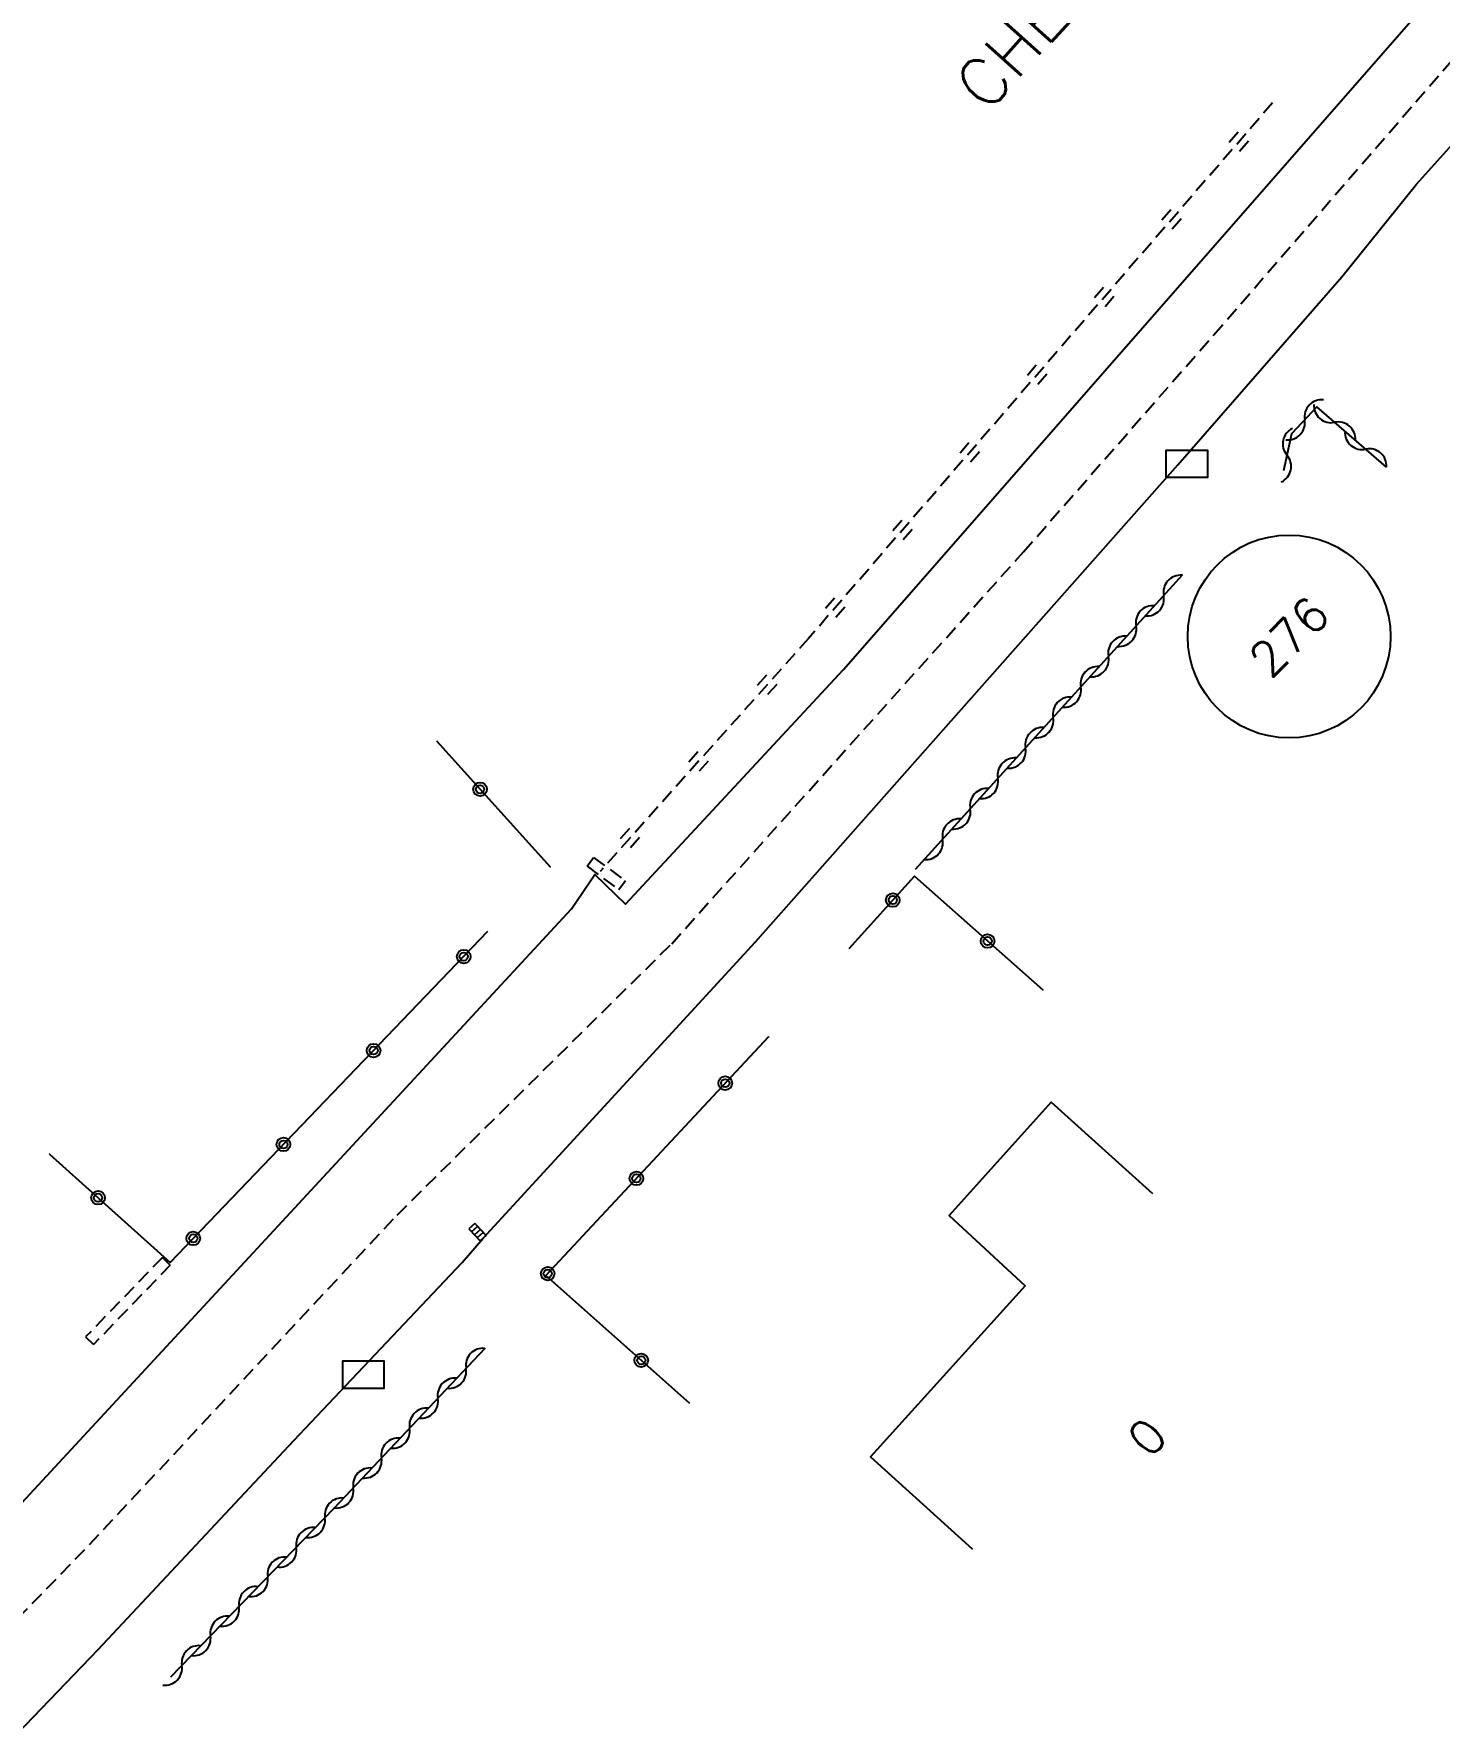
# Model space of a CAD drawing. Header units: millimetres. Extents: x 133016 to 134000, y 142000 to 143000.
# Drawn here: x 133665.2 to 133716.4, y 142543.3 to 142604.9 of the extents above; entities that cross this region are included whole.
import ezdxf
from ezdxf.enums import TextEntityAlignment as Align

# ---------------------------------------------------------------- set-up
doc = ezdxf.new("R2010")
doc.units = ezdxf.units.MM
doc.linetypes.add('DASHED', pattern=[0.75, 0.5, -0.25])
doc.layers.get('0').update_dxf_attribs({"linetype": 'CONTINUOUS'})
for name, color, linetype in [('W0001', 6, 'DASHED'), ('W0008', 7, 'CONTINUOUS'), ('W0100', 7, 'CONTINUOUS'), ('W0112', 1, 'DASHED'), ('W0220', 5, 'DASHED'), ('W0310', 3, 'CONTINUOUS'), ('W0322', 7, 'CONTINUOUS'), ('W0400', 7, 'CONTINUOUS'), ('W0989', 7, 'CONTINUOUS'), ('W0991', 7, 'CONTINUOUS'), ('W1102', 7, 'CONTINUOUS'), ('W1471', 7, 'CONTINUOUS')]:
    doc.layers.add(name, color=color, linetype=linetype)
doc.styles.get("Standard").update_dxf_attribs({"font": 'romans.shx', "width": 0.85})

# ---------------------------------------------------------------- blocks, each defined once
blk = doc.blocks.new('t322o')
at = {"color": 0, "linetype": 'Continuous'}
for radius in [0.25, 0.15]:
    blk.add_circle((0, 0), radius, dxfattribs=at)
blk = doc.blocks.new('t220o')
at = {"color": 0, "linetype": 'Continuous'}
for p, q in [((-0.25, 0.25), (0.25, 0.25)), ((-0.25, -0.25), (0.25, -0.25))]:
    blk.add_line(p, q, dxfattribs=at)
blk = doc.blocks.new('t310o')
at = {"color": 0, "linetype": 'Continuous'}
for centre, start, end in [((-0.5, 0.375), 216.8699, 323.1304), ((0.5, -0.375), 36.8699, 143.1303)]:
    blk.add_arc(centre, 0.625, start, end, dxfattribs=at)
blk = doc.blocks.new('T400')
for p, q in [((-0.15, 0.3), (0.15, 0.3)), ((-0.15, -0.25), (-0.15, 0.3)), ((-0.15, 0.15), (0.15, 0.15)), ((-0.15, 0), (0.15, 0)), ((0.15, 0.3), (0.15, -0.25)), ((-0.15, -0.15), (0.15, -0.15)), ((-0.15, -0.25), (-0.15, -0.3)), ((-0.15, -0.3), (0.15, -0.3)), ((0.15, -0.3), (0.15, -0.25))]:
    blk.add_line(p, q)
blk = doc.blocks.new('T1471')
at = {"color": 0, "linetype": 'Continuous', "flags": 128}
blk.add_lwpolyline([(-0.75, -0.5), (-0.75, 0.5), (0.75, 0.5), (0.75, -0.5), (-0.75, -0.5)], dxfattribs=at)

msp = doc.modelspace()

# ---------------------------------------------------------------- linework, layer by layer
at = {"layer": 'W0001'}
msp.add_lwpolyline([(133660.407, 142542.776), (133667.194, 142549.777), (133678.416, 142561.796), (133688.437, 142571.69), (133701.274, 142585.982), (133708.224, 142593.9), (133718.332, 142605.55), (133728.868, 142617.696), (133739.388, 142629.949), (133745.46, 142637.072), (133758.55, 142651.982), (133766.685, 142661.514), (133773.02, 142668.965), (133777.03, 142673.41)], dxfattribs=at)
at = {"layer": 'W0008'}
for points in [[(133655.036, 142541.483), (133664.271, 142550.815), (133684.783, 142572.965), (133685.638, 142574.216), (133686.757, 142573.132), (133694.711, 142581.688), (133725.649, 142617.042), (133739.412, 142632.841), (133759.626, 142656.68), (133772.45, 142671.556), (133775.207, 142674.929)], [(133662.78, 142541.038), (133667.512, 142545.948), (133674.651, 142553.57), (133680.797, 142560.067), (133681.555, 142560.952), (133691.501, 142571.754), (133706.903, 142589.155), (133712.893, 142596.015), (133715.62, 142599.388), (133718.242, 142602.311), (133728.732, 142614.319), (133735.44, 142622.651), (133737.644, 142624.988), (133746.931, 142635.907), (133747.315, 142635.585), (133754.011, 142643.388), (133763.176, 142653.919), (133775.689, 142668.834), (133777.306, 142670.187), (133778.853, 142671.892)]]:
    msp.add_lwpolyline(points, dxfattribs=at)
at = {"layer": 'W0100'}
msp.add_lwpolyline([(133705.999, 142562.567), (133702.282, 142565.911), (133698.564, 142561.779), (133701.342, 142559.217), (133695.697, 142552.981), (133699.403, 142549.625), (133699.403, 142549.625), (133699.403, 142549.625), (133699.403, 142549.625), (133699.403, 142549.625), (133699.403, 142549.625), (133699.403, 142549.625), (133699.403, 142549.625), (133699.403, 142549.625), (133699.403, 142549.625), (133699.403, 142549.625), (133699.403, 142549.625), (133699.403, 142549.625), (133699.403, 142549.625), (133699.403, 142549.625), (133699.403, 142549.625), (133699.403, 142549.625), (133699.403, 142549.625), (133699.403, 142549.625), (133699.403, 142549.625), (133699.403, 142549.625), (133699.403, 142549.625), (133699.403, 142549.625), (133699.403, 142549.625), (133699.403, 142549.625), (133699.403, 142549.625), (133699.403, 142549.625), (133699.403, 142549.625), (133699.403, 142549.625), (133699.403, 142549.625), (133699.403, 142549.625), (133699.403, 142549.625), (133699.403, 142549.625), (133699.403, 142549.625), (133699.403, 142549.625), (133699.403, 142549.625), (133699.403, 142549.625), (133699.403, 142549.625), (133699.403, 142549.625), (133699.403, 142549.625), (133699.403, 142549.625), (133699.403, 142549.625), (133699.403, 142549.625), (133699.403, 142549.625), (133699.403, 142549.625), (133699.403, 142549.625), (133699.403, 142549.625), (133699.403, 142549.625), (133699.403, 142549.625), (133699.403, 142549.625), (133699.403, 142549.625), (133699.403, 142549.625), (133699.403, 142549.625), (133699.403, 142549.625), (133699.403, 142549.625), (133699.403, 142549.625), (133699.403, 142549.625), (133699.403, 142549.625), (133699.403, 142549.625), (133699.403, 142549.625), (133699.403, 142549.625), (133699.403, 142549.625), (133699.403, 142549.625), (133699.403, 142549.625), (133699.403, 142549.625), (133699.403, 142549.625), (133699.403, 142549.625), (133699.403, 142549.625), (133699.403, 142549.625), (133699.403, 142549.625), (133699.403, 142549.625), (133699.403, 142549.625), (133699.403, 142549.625), (133699.403, 142549.625), (133699.403, 142549.625), (133699.403, 142549.625), (133699.403, 142549.625), (133699.403, 142549.625), (133699.403, 142549.625), (133699.403, 142549.625), (133699.403, 142549.625), (133699.403, 142549.625), (133699.403, 142549.625), (133699.403, 142549.625), (133699.403, 142549.625), (133699.403, 142549.625), (133699.403, 142549.625), (133699.403, 142549.625), (133699.403, 142549.625), (133699.403, 142549.625), (133699.403, 142549.625), (133699.403, 142549.625), (133699.403, 142549.625), (133699.403, 142549.625), (133699.403, 142549.625), (133699.403, 142549.625), (133699.403, 142549.625), (133699.403, 142549.625), (133699.403, 142549.625), (133699.403, 142549.625), (133699.403, 142549.625), (133699.403, 142549.625), (133699.403, 142549.625), (133699.403, 142549.625), (133699.403, 142549.625), (133699.403, 142549.625), (133699.403, 142549.625), (133699.403, 142549.625), (133699.403, 142549.625), (133699.403, 142549.625), (133699.403, 142549.625), (133699.403, 142549.625), (133699.403, 142549.625), (133699.403, 142549.625), (133699.403, 142549.625)], dxfattribs=at)
at = {"layer": 'W0112'}
for points in [[(133685.349, 142574.518), (133685.587, 142574.839), (133686.748, 142573.98), (133686.51, 142573.658), (133686.51, 142573.658), (133686.51, 142573.658), (133686.51, 142573.658), (133686.51, 142573.658), (133686.51, 142573.658), (133686.51, 142573.658), (133686.51, 142573.658), (133686.51, 142573.658), (133686.51, 142573.658), (133686.51, 142573.658), (133686.51, 142573.658), (133686.51, 142573.658), (133686.51, 142573.658), (133686.51, 142573.658), (133686.51, 142573.658), (133686.51, 142573.658), (133686.51, 142573.658), (133686.51, 142573.658), (133686.51, 142573.658), (133686.51, 142573.658), (133686.51, 142573.658), (133686.51, 142573.658), (133686.51, 142573.658), (133686.51, 142573.658), (133686.51, 142573.658), (133686.51, 142573.658), (133686.51, 142573.658), (133686.51, 142573.658), (133686.51, 142573.658), (133686.51, 142573.658), (133686.51, 142573.658), (133686.51, 142573.658), (133686.51, 142573.658), (133686.51, 142573.658), (133686.51, 142573.658), (133686.51, 142573.658), (133686.51, 142573.658), (133686.51, 142573.658), (133686.51, 142573.658), (133686.51, 142573.658), (133686.51, 142573.658), (133686.51, 142573.658), (133686.51, 142573.658), (133686.51, 142573.658), (133686.51, 142573.658), (133686.51, 142573.658), (133686.51, 142573.658), (133686.51, 142573.658), (133686.51, 142573.658), (133686.51, 142573.658), (133686.51, 142573.658), (133686.51, 142573.658), (133686.51, 142573.658), (133686.51, 142573.658), (133686.51, 142573.658), (133686.51, 142573.658), (133686.51, 142573.658), (133686.51, 142573.658), (133686.51, 142573.658), (133686.51, 142573.658), (133686.51, 142573.658), (133686.51, 142573.658), (133686.51, 142573.658), (133686.51, 142573.658), (133686.51, 142573.658), (133686.51, 142573.658), (133686.51, 142573.658), (133686.51, 142573.658), (133686.51, 142573.658), (133686.51, 142573.658), (133686.51, 142573.658), (133686.51, 142573.658), (133686.51, 142573.658), (133686.51, 142573.658), (133686.51, 142573.658), (133686.51, 142573.658), (133686.51, 142573.658), (133686.51, 142573.658), (133686.51, 142573.658), (133686.51, 142573.658), (133686.51, 142573.658), (133686.51, 142573.658), (133686.51, 142573.658), (133686.51, 142573.658), (133686.51, 142573.658), (133686.51, 142573.658), (133686.51, 142573.658), (133686.51, 142573.658), (133686.51, 142573.658), (133686.51, 142573.658), (133686.51, 142573.658), (133686.51, 142573.658), (133686.51, 142573.658), (133686.51, 142573.658), (133686.51, 142573.658), (133686.51, 142573.658), (133686.51, 142573.658), (133686.51, 142573.658), (133686.51, 142573.658), (133686.51, 142573.658), (133686.51, 142573.658), (133686.51, 142573.658), (133686.51, 142573.658), (133686.51, 142573.658), (133686.51, 142573.658), (133686.51, 142573.658), (133686.51, 142573.658), (133686.51, 142573.658), (133686.51, 142573.658), (133686.51, 142573.658), (133686.51, 142573.658), (133686.51, 142573.658), (133686.51, 142573.658), (133686.51, 142573.658), (133686.51, 142573.658), (133686.51, 142573.658)], [(133685.349, 142574.518), (133686.51, 142573.658), (133686.51, 142573.658), (133686.51, 142573.658), (133686.51, 142573.658), (133686.51, 142573.658), (133686.51, 142573.658), (133686.51, 142573.658), (133686.51, 142573.658), (133686.51, 142573.658), (133686.51, 142573.658), (133686.51, 142573.658), (133686.51, 142573.658), (133686.51, 142573.658), (133686.51, 142573.658), (133686.51, 142573.658), (133686.51, 142573.658), (133686.51, 142573.658), (133686.51, 142573.658), (133686.51, 142573.658), (133686.51, 142573.658), (133686.51, 142573.658), (133686.51, 142573.658), (133686.51, 142573.658), (133686.51, 142573.658), (133686.51, 142573.658), (133686.51, 142573.658), (133686.51, 142573.658), (133686.51, 142573.658), (133686.51, 142573.658), (133686.51, 142573.658), (133686.51, 142573.658), (133686.51, 142573.658), (133686.51, 142573.658), (133686.51, 142573.658), (133686.51, 142573.658), (133686.51, 142573.658), (133686.51, 142573.658), (133686.51, 142573.658), (133686.51, 142573.658), (133686.51, 142573.658), (133686.51, 142573.658), (133686.51, 142573.658), (133686.51, 142573.658), (133686.51, 142573.658), (133686.51, 142573.658), (133686.51, 142573.658), (133686.51, 142573.658), (133686.51, 142573.658), (133686.51, 142573.658), (133686.51, 142573.658), (133686.51, 142573.658), (133686.51, 142573.658), (133686.51, 142573.658), (133686.51, 142573.658), (133686.51, 142573.658), (133686.51, 142573.658), (133686.51, 142573.658), (133686.51, 142573.658), (133686.51, 142573.658), (133686.51, 142573.658), (133686.51, 142573.658), (133686.51, 142573.658), (133686.51, 142573.658), (133686.51, 142573.658), (133686.51, 142573.658), (133686.51, 142573.658), (133686.51, 142573.658), (133686.51, 142573.658), (133686.51, 142573.658), (133686.51, 142573.658), (133686.51, 142573.658), (133686.51, 142573.658), (133686.51, 142573.658), (133686.51, 142573.658), (133686.51, 142573.658), (133686.51, 142573.658), (133686.51, 142573.658), (133686.51, 142573.658), (133686.51, 142573.658), (133686.51, 142573.658), (133686.51, 142573.658), (133686.51, 142573.658), (133686.51, 142573.658), (133686.51, 142573.658), (133686.51, 142573.658), (133686.51, 142573.658), (133686.51, 142573.658), (133686.51, 142573.658), (133686.51, 142573.658), (133686.51, 142573.658), (133686.51, 142573.658), (133686.51, 142573.658), (133686.51, 142573.658), (133686.51, 142573.658), (133686.51, 142573.658), (133686.51, 142573.658), (133686.51, 142573.658), (133686.51, 142573.658), (133686.51, 142573.658), (133686.51, 142573.658), (133686.51, 142573.658), (133686.51, 142573.658), (133686.51, 142573.658), (133686.51, 142573.658), (133686.51, 142573.658), (133686.51, 142573.658), (133686.51, 142573.658), (133686.51, 142573.658), (133686.51, 142573.658), (133686.51, 142573.658), (133686.51, 142573.658), (133686.51, 142573.658), (133686.51, 142573.658), (133686.51, 142573.658), (133686.51, 142573.658), (133686.51, 142573.658), (133686.51, 142573.658), (133686.51, 142573.658), (133686.51, 142573.658)], [(133670.141, 142559.972), (133669.854, 142560.249), (133667.052, 142557.348), (133667.34, 142557.07), (133667.34, 142557.07), (133667.34, 142557.07), (133667.34, 142557.07), (133667.34, 142557.07), (133667.34, 142557.07), (133667.34, 142557.07), (133667.34, 142557.07), (133667.34, 142557.07), (133667.34, 142557.07), (133667.34, 142557.07), (133667.34, 142557.07), (133667.34, 142557.07), (133667.34, 142557.07), (133667.34, 142557.07), (133667.34, 142557.07), (133667.34, 142557.07), (133667.34, 142557.07), (133667.34, 142557.07), (133667.34, 142557.07), (133667.34, 142557.07), (133667.34, 142557.07), (133667.34, 142557.07), (133667.34, 142557.07), (133667.34, 142557.07), (133667.34, 142557.07), (133667.34, 142557.07), (133667.34, 142557.07), (133667.34, 142557.07), (133667.34, 142557.07), (133667.34, 142557.07), (133667.34, 142557.07), (133667.34, 142557.07), (133667.34, 142557.07), (133667.34, 142557.07), (133667.34, 142557.07), (133667.34, 142557.07), (133667.34, 142557.07), (133667.34, 142557.07), (133667.34, 142557.07), (133667.34, 142557.07), (133667.34, 142557.07), (133667.34, 142557.07), (133667.34, 142557.07), (133667.34, 142557.07), (133667.34, 142557.07), (133667.34, 142557.07), (133667.34, 142557.07), (133667.34, 142557.07), (133667.34, 142557.07), (133667.34, 142557.07), (133667.34, 142557.07), (133667.34, 142557.07), (133667.34, 142557.07), (133667.34, 142557.07), (133667.34, 142557.07), (133667.34, 142557.07), (133667.34, 142557.07), (133667.34, 142557.07), (133667.34, 142557.07), (133667.34, 142557.07), (133667.34, 142557.07), (133667.34, 142557.07), (133667.34, 142557.07), (133667.34, 142557.07), (133667.34, 142557.07), (133667.34, 142557.07), (133667.34, 142557.07), (133667.34, 142557.07), (133667.34, 142557.07), (133667.34, 142557.07), (133667.34, 142557.07), (133667.34, 142557.07), (133667.34, 142557.07), (133667.34, 142557.07), (133667.34, 142557.07), (133667.34, 142557.07), (133667.34, 142557.07), (133667.34, 142557.07), (133667.34, 142557.07), (133667.34, 142557.07), (133667.34, 142557.07), (133667.34, 142557.07), (133667.34, 142557.07), (133667.34, 142557.07), (133667.34, 142557.07), (133667.34, 142557.07), (133667.34, 142557.07), (133667.34, 142557.07), (133667.34, 142557.07), (133667.34, 142557.07), (133667.34, 142557.07), (133667.34, 142557.07), (133667.34, 142557.07), (133667.34, 142557.07), (133667.34, 142557.07), (133667.34, 142557.07), (133667.34, 142557.07), (133667.34, 142557.07), (133667.34, 142557.07), (133667.34, 142557.07), (133667.34, 142557.07), (133667.34, 142557.07), (133667.34, 142557.07), (133667.34, 142557.07), (133667.34, 142557.07), (133667.34, 142557.07), (133667.34, 142557.07), (133667.34, 142557.07), (133667.34, 142557.07), (133667.34, 142557.07), (133667.34, 142557.07), (133667.34, 142557.07), (133667.34, 142557.07), (133667.34, 142557.07), (133667.34, 142557.07), (133667.34, 142557.07)], [(133670.141, 142559.972), (133667.34, 142557.07), (133667.34, 142557.07), (133667.34, 142557.07), (133667.34, 142557.07), (133667.34, 142557.07), (133667.34, 142557.07), (133667.34, 142557.07), (133667.34, 142557.07), (133667.34, 142557.07), (133667.34, 142557.07), (133667.34, 142557.07), (133667.34, 142557.07), (133667.34, 142557.07), (133667.34, 142557.07), (133667.34, 142557.07), (133667.34, 142557.07), (133667.34, 142557.07), (133667.34, 142557.07), (133667.34, 142557.07), (133667.34, 142557.07), (133667.34, 142557.07), (133667.34, 142557.07), (133667.34, 142557.07), (133667.34, 142557.07), (133667.34, 142557.07), (133667.34, 142557.07), (133667.34, 142557.07), (133667.34, 142557.07), (133667.34, 142557.07), (133667.34, 142557.07), (133667.34, 142557.07), (133667.34, 142557.07), (133667.34, 142557.07), (133667.34, 142557.07), (133667.34, 142557.07), (133667.34, 142557.07), (133667.34, 142557.07), (133667.34, 142557.07), (133667.34, 142557.07), (133667.34, 142557.07), (133667.34, 142557.07), (133667.34, 142557.07), (133667.34, 142557.07), (133667.34, 142557.07), (133667.34, 142557.07), (133667.34, 142557.07), (133667.34, 142557.07), (133667.34, 142557.07), (133667.34, 142557.07), (133667.34, 142557.07), (133667.34, 142557.07), (133667.34, 142557.07), (133667.34, 142557.07), (133667.34, 142557.07), (133667.34, 142557.07), (133667.34, 142557.07), (133667.34, 142557.07), (133667.34, 142557.07), (133667.34, 142557.07), (133667.34, 142557.07), (133667.34, 142557.07), (133667.34, 142557.07), (133667.34, 142557.07), (133667.34, 142557.07), (133667.34, 142557.07), (133667.34, 142557.07), (133667.34, 142557.07), (133667.34, 142557.07), (133667.34, 142557.07), (133667.34, 142557.07), (133667.34, 142557.07), (133667.34, 142557.07), (133667.34, 142557.07), (133667.34, 142557.07), (133667.34, 142557.07), (133667.34, 142557.07), (133667.34, 142557.07), (133667.34, 142557.07), (133667.34, 142557.07), (133667.34, 142557.07), (133667.34, 142557.07), (133667.34, 142557.07), (133667.34, 142557.07), (133667.34, 142557.07), (133667.34, 142557.07), (133667.34, 142557.07), (133667.34, 142557.07), (133667.34, 142557.07), (133667.34, 142557.07), (133667.34, 142557.07), (133667.34, 142557.07), (133667.34, 142557.07), (133667.34, 142557.07), (133667.34, 142557.07), (133667.34, 142557.07), (133667.34, 142557.07), (133667.34, 142557.07), (133667.34, 142557.07), (133667.34, 142557.07), (133667.34, 142557.07), (133667.34, 142557.07), (133667.34, 142557.07), (133667.34, 142557.07), (133667.34, 142557.07), (133667.34, 142557.07), (133667.34, 142557.07), (133667.34, 142557.07), (133667.34, 142557.07), (133667.34, 142557.07), (133667.34, 142557.07), (133667.34, 142557.07), (133667.34, 142557.07), (133667.34, 142557.07), (133667.34, 142557.07), (133667.34, 142557.07), (133667.34, 142557.07), (133667.34, 142557.07), (133667.34, 142557.07), (133667.34, 142557.07)]]:
    msp.add_lwpolyline(points, dxfattribs=at)
at = {"layer": 'W0220'}
for points in [[(133710.365, 142602.357), (133710.365, 142602.357), (133710.365, 142602.357), (133710.365, 142602.357), (133710.365, 142602.357), (133710.365, 142602.357), (133710.365, 142602.357), (133710.365, 142602.357), (133710.365, 142602.357), (133710.365, 142602.357), (133710.365, 142602.357), (133710.365, 142602.357), (133710.365, 142602.357), (133710.365, 142602.357), (133710.365, 142602.357), (133710.365, 142602.357), (133710.365, 142602.357), (133710.365, 142602.357), (133693.434, 142582.827), (133685.829, 142574.328)], [(133710.365, 142602.357), (133710.365, 142602.357), (133710.365, 142602.357), (133710.365, 142602.357), (133710.365, 142602.357), (133710.365, 142602.357), (133710.365, 142602.357), (133710.365, 142602.357), (133710.365, 142602.357), (133710.365, 142602.357), (133710.365, 142602.357), (133710.365, 142602.357), (133710.365, 142602.357), (133710.365, 142602.357), (133710.365, 142602.357), (133710.365, 142602.357), (133710.365, 142602.357), (133710.365, 142602.357), (133710.365, 142602.357), (133710.365, 142602.357), (133710.365, 142602.357), (133710.365, 142602.357), (133710.365, 142602.357), (133710.365, 142602.357), (133710.365, 142602.357), (133710.365, 142602.357), (133710.365, 142602.357), (133710.365, 142602.357), (133710.365, 142602.357), (133710.365, 142602.357), (133710.365, 142602.357), (133710.365, 142602.357), (133710.365, 142602.357), (133710.365, 142602.357), (133710.365, 142602.357), (133710.365, 142602.357), (133710.365, 142602.357), (133710.365, 142602.357), (133710.365, 142602.357), (133710.365, 142602.357), (133710.365, 142602.357), (133710.365, 142602.357), (133710.365, 142602.357), (133710.365, 142602.357), (133710.365, 142602.357), (133710.365, 142602.357), (133710.365, 142602.357), (133710.365, 142602.357), (133710.365, 142602.357), (133710.365, 142602.357), (133710.365, 142602.357), (133710.365, 142602.357), (133710.365, 142602.357), (133710.365, 142602.357), (133710.365, 142602.357), (133710.365, 142602.357), (133710.365, 142602.357), (133710.365, 142602.357), (133710.365, 142602.357), (133710.365, 142602.357), (133710.365, 142602.357), (133710.365, 142602.357), (133710.365, 142602.357), (133710.365, 142602.357), (133710.365, 142602.357), (133710.365, 142602.357), (133710.365, 142602.357), (133710.365, 142602.357), (133710.365, 142602.357), (133710.365, 142602.357), (133710.365, 142602.357), (133710.365, 142602.357), (133710.365, 142602.357), (133710.365, 142602.357), (133710.365, 142602.357), (133710.365, 142602.357), (133710.365, 142602.357), (133710.365, 142602.357), (133710.365, 142602.357), (133710.365, 142602.357), (133710.365, 142602.357), (133710.365, 142602.357), (133710.365, 142602.357), (133710.365, 142602.357), (133710.365, 142602.357), (133710.365, 142602.357), (133710.365, 142602.357), (133710.365, 142602.357), (133710.365, 142602.357), (133710.365, 142602.357), (133710.365, 142602.357), (133710.365, 142602.357), (133710.365, 142602.357), (133710.365, 142602.357), (133710.365, 142602.357), (133710.365, 142602.357), (133710.365, 142602.357), (133710.365, 142602.357), (133710.365, 142602.357), (133710.365, 142602.357), (133710.365, 142602.357)]]:
    msp.add_lwpolyline(points, dxfattribs=at)
at = {"layer": 'W0310'}
for points in [[(133714.521, 142589.074), (133714.521, 142589.074), (133714.521, 142589.074), (133714.521, 142589.074), (133714.521, 142589.074), (133714.521, 142589.074), (133714.521, 142589.074), (133714.521, 142589.074), (133714.521, 142589.074), (133714.521, 142589.074), (133714.521, 142589.074), (133714.521, 142589.074), (133714.521, 142589.074), (133714.521, 142589.074), (133714.521, 142589.074), (133714.521, 142589.074), (133714.521, 142589.074), (133711.98, 142591.267), (133711.055, 142590.288), (133710.767, 142588.933)], [(133714.521, 142589.074), (133714.521, 142589.074), (133714.521, 142589.074), (133714.521, 142589.074), (133714.521, 142589.074), (133714.521, 142589.074), (133714.521, 142589.074), (133714.521, 142589.074), (133714.521, 142589.074), (133714.521, 142589.074), (133714.521, 142589.074), (133714.521, 142589.074), (133714.521, 142589.074), (133714.521, 142589.074), (133714.521, 142589.074), (133714.521, 142589.074), (133714.521, 142589.074), (133714.521, 142589.074), (133714.521, 142589.074), (133714.521, 142589.074), (133714.521, 142589.074), (133714.521, 142589.074), (133714.521, 142589.074), (133714.521, 142589.074), (133714.521, 142589.074), (133714.521, 142589.074), (133714.521, 142589.074), (133714.521, 142589.074), (133714.521, 142589.074), (133714.521, 142589.074), (133714.521, 142589.074), (133714.521, 142589.074), (133714.521, 142589.074), (133714.521, 142589.074), (133714.521, 142589.074), (133714.521, 142589.074), (133714.521, 142589.074), (133714.521, 142589.074), (133714.521, 142589.074), (133714.521, 142589.074), (133714.521, 142589.074), (133714.521, 142589.074), (133714.521, 142589.074), (133714.521, 142589.074), (133714.521, 142589.074), (133714.521, 142589.074), (133714.521, 142589.074), (133714.521, 142589.074), (133714.521, 142589.074), (133714.521, 142589.074), (133714.521, 142589.074), (133714.521, 142589.074), (133714.521, 142589.074), (133714.521, 142589.074), (133714.521, 142589.074), (133714.521, 142589.074), (133714.521, 142589.074), (133714.521, 142589.074), (133714.521, 142589.074), (133714.521, 142589.074), (133714.521, 142589.074), (133714.521, 142589.074), (133714.521, 142589.074), (133714.521, 142589.074), (133714.521, 142589.074), (133714.521, 142589.074), (133714.521, 142589.074), (133714.521, 142589.074), (133714.521, 142589.074), (133714.521, 142589.074), (133714.521, 142589.074), (133714.521, 142589.074), (133714.521, 142589.074), (133714.521, 142589.074), (133714.521, 142589.074), (133714.521, 142589.074), (133714.521, 142589.074), (133714.521, 142589.074), (133714.521, 142589.074), (133714.521, 142589.074), (133714.521, 142589.074), (133714.521, 142589.074), (133714.521, 142589.074), (133714.521, 142589.074), (133714.521, 142589.074), (133714.521, 142589.074), (133714.521, 142589.074), (133714.521, 142589.074), (133714.521, 142589.074), (133714.521, 142589.074), (133714.521, 142589.074), (133714.521, 142589.074), (133714.521, 142589.074), (133714.521, 142589.074), (133714.521, 142589.074), (133714.521, 142589.074), (133714.521, 142589.074), (133714.521, 142589.074), (133714.521, 142589.074), (133714.521, 142589.074), (133714.521, 142589.074)], [(133707.063, 142585.128), (133707.063, 142585.128), (133707.063, 142585.128), (133707.063, 142585.128), (133707.063, 142585.128), (133707.063, 142585.128), (133707.063, 142585.128), (133707.063, 142585.128), (133707.063, 142585.128), (133707.063, 142585.128), (133707.063, 142585.128), (133707.063, 142585.128), (133707.063, 142585.128), (133707.063, 142585.128), (133707.063, 142585.128), (133707.063, 142585.128), (133707.063, 142585.128), (133707.063, 142585.128), (133707.063, 142585.128), (133697.32, 142574.396)], [(133707.063, 142585.128), (133707.063, 142585.128), (133707.063, 142585.128), (133707.063, 142585.128), (133707.063, 142585.128), (133707.063, 142585.128), (133707.063, 142585.128), (133707.063, 142585.128), (133707.063, 142585.128), (133707.063, 142585.128), (133707.063, 142585.128), (133707.063, 142585.128), (133707.063, 142585.128), (133707.063, 142585.128), (133707.063, 142585.128), (133707.063, 142585.128), (133707.063, 142585.128), (133707.063, 142585.128), (133707.063, 142585.128), (133707.063, 142585.128), (133707.063, 142585.128), (133707.063, 142585.128), (133707.063, 142585.128), (133707.063, 142585.128), (133707.063, 142585.128), (133707.063, 142585.128), (133707.063, 142585.128), (133707.063, 142585.128), (133707.063, 142585.128), (133707.063, 142585.128), (133707.063, 142585.128), (133707.063, 142585.128), (133707.063, 142585.128), (133707.063, 142585.128), (133707.063, 142585.128), (133707.063, 142585.128), (133707.063, 142585.128), (133707.063, 142585.128), (133707.063, 142585.128), (133707.063, 142585.128), (133707.063, 142585.128), (133707.063, 142585.128), (133707.063, 142585.128), (133707.063, 142585.128), (133707.063, 142585.128), (133707.063, 142585.128), (133707.063, 142585.128), (133707.063, 142585.128), (133707.063, 142585.128), (133707.063, 142585.128), (133707.063, 142585.128), (133707.063, 142585.128), (133707.063, 142585.128), (133707.063, 142585.128), (133707.063, 142585.128), (133707.063, 142585.128), (133707.063, 142585.128), (133707.063, 142585.128), (133707.063, 142585.128), (133707.063, 142585.128), (133707.063, 142585.128), (133707.063, 142585.128), (133707.063, 142585.128), (133707.063, 142585.128), (133707.063, 142585.128), (133707.063, 142585.128), (133707.063, 142585.128), (133707.063, 142585.128), (133707.063, 142585.128), (133707.063, 142585.128), (133707.063, 142585.128), (133707.063, 142585.128), (133707.063, 142585.128), (133707.063, 142585.128), (133707.063, 142585.128), (133707.063, 142585.128), (133707.063, 142585.128), (133707.063, 142585.128), (133707.063, 142585.128), (133707.063, 142585.128), (133707.063, 142585.128), (133707.063, 142585.128), (133707.063, 142585.128), (133707.063, 142585.128), (133707.063, 142585.128), (133707.063, 142585.128), (133707.063, 142585.128), (133707.063, 142585.128), (133707.063, 142585.128), (133707.063, 142585.128), (133707.063, 142585.128), (133707.063, 142585.128), (133707.063, 142585.128), (133707.063, 142585.128), (133707.063, 142585.128), (133707.063, 142585.128), (133707.063, 142585.128), (133707.063, 142585.128), (133707.063, 142585.128), (133707.063, 142585.128), (133707.063, 142585.128)], [(133681.62, 142556.932), (133681.62, 142556.932), (133681.62, 142556.932), (133681.62, 142556.932), (133681.62, 142556.932), (133681.62, 142556.932), (133681.62, 142556.932), (133681.62, 142556.932), (133681.62, 142556.932), (133681.62, 142556.932), (133681.62, 142556.932), (133681.62, 142556.932), (133681.62, 142556.932), (133681.62, 142556.932), (133681.62, 142556.932), (133681.62, 142556.932), (133681.62, 142556.932), (133681.62, 142556.932), (133676.11, 142551.09), (133670.147, 142544.938)], [(133681.62, 142556.932), (133681.62, 142556.932), (133681.62, 142556.932), (133681.62, 142556.932), (133681.62, 142556.932), (133681.62, 142556.932), (133681.62, 142556.932), (133681.62, 142556.932), (133681.62, 142556.932), (133681.62, 142556.932), (133681.62, 142556.932), (133681.62, 142556.932), (133681.62, 142556.932), (133681.62, 142556.932), (133681.62, 142556.932), (133681.62, 142556.932), (133681.62, 142556.932), (133681.62, 142556.932), (133681.62, 142556.932), (133681.62, 142556.932), (133681.62, 142556.932), (133681.62, 142556.932), (133681.62, 142556.932), (133681.62, 142556.932), (133681.62, 142556.932), (133681.62, 142556.932), (133681.62, 142556.932), (133681.62, 142556.932), (133681.62, 142556.932), (133681.62, 142556.932), (133681.62, 142556.932), (133681.62, 142556.932), (133681.62, 142556.932), (133681.62, 142556.932), (133681.62, 142556.932), (133681.62, 142556.932), (133681.62, 142556.932), (133681.62, 142556.932), (133681.62, 142556.932), (133681.62, 142556.932), (133681.62, 142556.932), (133681.62, 142556.932), (133681.62, 142556.932), (133681.62, 142556.932), (133681.62, 142556.932), (133681.62, 142556.932), (133681.62, 142556.932), (133681.62, 142556.932), (133681.62, 142556.932), (133681.62, 142556.932), (133681.62, 142556.932), (133681.62, 142556.932), (133681.62, 142556.932), (133681.62, 142556.932), (133681.62, 142556.932), (133681.62, 142556.932), (133681.62, 142556.932), (133681.62, 142556.932), (133681.62, 142556.932), (133681.62, 142556.932), (133681.62, 142556.932), (133681.62, 142556.932), (133681.62, 142556.932), (133681.62, 142556.932), (133681.62, 142556.932), (133681.62, 142556.932), (133681.62, 142556.932), (133681.62, 142556.932), (133681.62, 142556.932), (133681.62, 142556.932), (133681.62, 142556.932), (133681.62, 142556.932), (133681.62, 142556.932), (133681.62, 142556.932), (133681.62, 142556.932), (133681.62, 142556.932), (133681.62, 142556.932), (133681.62, 142556.932), (133681.62, 142556.932), (133681.62, 142556.932), (133681.62, 142556.932), (133681.62, 142556.932), (133681.62, 142556.932), (133681.62, 142556.932), (133681.62, 142556.932), (133681.62, 142556.932), (133681.62, 142556.932), (133681.62, 142556.932), (133681.62, 142556.932), (133681.62, 142556.932), (133681.62, 142556.932), (133681.62, 142556.932), (133681.62, 142556.932), (133681.62, 142556.932), (133681.62, 142556.932), (133681.62, 142556.932), (133681.62, 142556.932), (133681.62, 142556.932), (133681.62, 142556.932), (133681.62, 142556.932), (133681.62, 142556.932)]]:
    msp.add_lwpolyline(points, dxfattribs=at)
at = {"layer": 'W0322'}
for points in [[(133679.853, 142579.087), (133684.002, 142574.489), (133684.002, 142574.489), (133684.002, 142574.489), (133684.002, 142574.489), (133684.002, 142574.489), (133684.002, 142574.489), (133684.002, 142574.489), (133684.002, 142574.489), (133684.002, 142574.489), (133684.002, 142574.489), (133684.002, 142574.489), (133684.002, 142574.489), (133684.002, 142574.489), (133684.002, 142574.489), (133684.002, 142574.489), (133684.002, 142574.489), (133684.002, 142574.489), (133684.002, 142574.489), (133684.002, 142574.489), (133684.002, 142574.489), (133684.002, 142574.489), (133684.002, 142574.489), (133684.002, 142574.489), (133684.002, 142574.489), (133684.002, 142574.489), (133684.002, 142574.489), (133684.002, 142574.489), (133684.002, 142574.489), (133684.002, 142574.489), (133684.002, 142574.489), (133684.002, 142574.489), (133684.002, 142574.489), (133684.002, 142574.489), (133684.002, 142574.489), (133684.002, 142574.489), (133684.002, 142574.489), (133684.002, 142574.489), (133684.002, 142574.489), (133684.002, 142574.489), (133684.002, 142574.489), (133684.002, 142574.489), (133684.002, 142574.489), (133684.002, 142574.489), (133684.002, 142574.489), (133684.002, 142574.489), (133684.002, 142574.489), (133684.002, 142574.489), (133684.002, 142574.489), (133684.002, 142574.489), (133684.002, 142574.489), (133684.002, 142574.489), (133684.002, 142574.489), (133684.002, 142574.489), (133684.002, 142574.489), (133684.002, 142574.489), (133684.002, 142574.489), (133684.002, 142574.489), (133684.002, 142574.489), (133684.002, 142574.489), (133684.002, 142574.489), (133684.002, 142574.489), (133684.002, 142574.489), (133684.002, 142574.489), (133684.002, 142574.489), (133684.002, 142574.489), (133684.002, 142574.489), (133684.002, 142574.489), (133684.002, 142574.489), (133684.002, 142574.489), (133684.002, 142574.489), (133684.002, 142574.489), (133684.002, 142574.489), (133684.002, 142574.489), (133684.002, 142574.489), (133684.002, 142574.489), (133684.002, 142574.489), (133684.002, 142574.489), (133684.002, 142574.489), (133684.002, 142574.489), (133684.002, 142574.489), (133684.002, 142574.489), (133684.002, 142574.489), (133684.002, 142574.489), (133684.002, 142574.489), (133684.002, 142574.489), (133684.002, 142574.489), (133684.002, 142574.489), (133684.002, 142574.489), (133684.002, 142574.489), (133684.002, 142574.489), (133684.002, 142574.489), (133684.002, 142574.489), (133684.002, 142574.489), (133684.002, 142574.489), (133684.002, 142574.489), (133684.002, 142574.489), (133684.002, 142574.489), (133684.002, 142574.489), (133684.002, 142574.489), (133684.002, 142574.489)], [(133684.002, 142574.489), (133684.002, 142574.489), (133684.002, 142574.489), (133684.002, 142574.489), (133684.002, 142574.489), (133684.002, 142574.489), (133684.002, 142574.489), (133684.002, 142574.489), (133684.002, 142574.489), (133684.002, 142574.489), (133684.002, 142574.489), (133684.002, 142574.489), (133684.002, 142574.489), (133684.002, 142574.489), (133684.002, 142574.489), (133684.002, 142574.489), (133684.002, 142574.489), (133684.002, 142574.489), (133684.002, 142574.489), (133684.002, 142574.489)], [(133694.913, 142571.52), (133697.294, 142574.157), (133701.975, 142570.005), (133701.975, 142570.005), (133701.975, 142570.005), (133701.975, 142570.005), (133701.975, 142570.005), (133701.975, 142570.005), (133701.975, 142570.005), (133701.975, 142570.005), (133701.975, 142570.005), (133701.975, 142570.005), (133701.975, 142570.005), (133701.975, 142570.005), (133701.975, 142570.005), (133701.975, 142570.005), (133701.975, 142570.005), (133701.975, 142570.005), (133701.975, 142570.005), (133701.975, 142570.005), (133701.975, 142570.005), (133701.975, 142570.005), (133701.975, 142570.005), (133701.975, 142570.005), (133701.975, 142570.005), (133701.975, 142570.005), (133701.975, 142570.005), (133701.975, 142570.005), (133701.975, 142570.005), (133701.975, 142570.005), (133701.975, 142570.005), (133701.975, 142570.005), (133701.975, 142570.005), (133701.975, 142570.005), (133701.975, 142570.005), (133701.975, 142570.005), (133701.975, 142570.005), (133701.975, 142570.005), (133701.975, 142570.005), (133701.975, 142570.005), (133701.975, 142570.005), (133701.975, 142570.005), (133701.975, 142570.005), (133701.975, 142570.005), (133701.975, 142570.005), (133701.975, 142570.005), (133701.975, 142570.005), (133701.975, 142570.005), (133701.975, 142570.005), (133701.975, 142570.005), (133701.975, 142570.005), (133701.975, 142570.005), (133701.975, 142570.005), (133701.975, 142570.005), (133701.975, 142570.005), (133701.975, 142570.005), (133701.975, 142570.005), (133701.975, 142570.005), (133701.975, 142570.005), (133701.975, 142570.005), (133701.975, 142570.005), (133701.975, 142570.005), (133701.975, 142570.005), (133701.975, 142570.005), (133701.975, 142570.005), (133701.975, 142570.005), (133701.975, 142570.005), (133701.975, 142570.005), (133701.975, 142570.005), (133701.975, 142570.005), (133701.975, 142570.005), (133701.975, 142570.005), (133701.975, 142570.005), (133701.975, 142570.005), (133701.975, 142570.005), (133701.975, 142570.005), (133701.975, 142570.005), (133701.975, 142570.005), (133701.975, 142570.005), (133701.975, 142570.005), (133701.975, 142570.005), (133701.975, 142570.005), (133701.975, 142570.005), (133701.975, 142570.005), (133701.975, 142570.005), (133701.975, 142570.005), (133701.975, 142570.005), (133701.975, 142570.005), (133701.975, 142570.005), (133701.975, 142570.005), (133701.975, 142570.005), (133701.975, 142570.005), (133701.975, 142570.005), (133701.975, 142570.005), (133701.975, 142570.005), (133701.975, 142570.005), (133701.975, 142570.005), (133701.975, 142570.005), (133701.975, 142570.005), (133701.975, 142570.005), (133701.975, 142570.005)], [(133665.736, 142564.011), (133665.736, 142564.011), (133665.736, 142564.011), (133665.736, 142564.011), (133665.736, 142564.011), (133665.736, 142564.011), (133665.736, 142564.011), (133665.736, 142564.011), (133665.736, 142564.011), (133665.736, 142564.011), (133665.736, 142564.011), (133665.736, 142564.011), (133665.736, 142564.011), (133665.736, 142564.011), (133665.736, 142564.011), (133665.736, 142564.011), (133665.736, 142564.011), (133665.736, 142564.011), (133670.139, 142560.067), (133681.734, 142572.143)], [(133701.975, 142570.005), (133701.975, 142570.005), (133701.975, 142570.005), (133701.975, 142570.005), (133701.975, 142570.005), (133701.975, 142570.005), (133701.975, 142570.005), (133701.975, 142570.005), (133701.975, 142570.005), (133701.975, 142570.005), (133701.975, 142570.005), (133701.975, 142570.005), (133701.975, 142570.005), (133701.975, 142570.005), (133701.975, 142570.005), (133701.975, 142570.005), (133701.975, 142570.005), (133701.975, 142570.005), (133701.975, 142570.005), (133701.975, 142570.005)], [(133689.102, 142554.918), (133683.847, 142559.588), (133691.979, 142568.308), (133691.979, 142568.308), (133691.979, 142568.308), (133691.979, 142568.308), (133691.979, 142568.308), (133691.979, 142568.308), (133691.979, 142568.308), (133691.979, 142568.308), (133691.979, 142568.308), (133691.979, 142568.308), (133691.979, 142568.308), (133691.979, 142568.308), (133691.979, 142568.308), (133691.979, 142568.308), (133691.979, 142568.308), (133691.979, 142568.308), (133691.979, 142568.308), (133691.979, 142568.308), (133691.979, 142568.308), (133691.979, 142568.308), (133691.979, 142568.308), (133691.979, 142568.308), (133691.979, 142568.308), (133691.979, 142568.308), (133691.979, 142568.308), (133691.979, 142568.308), (133691.979, 142568.308), (133691.979, 142568.308), (133691.979, 142568.308), (133691.979, 142568.308), (133691.979, 142568.308), (133691.979, 142568.308), (133691.979, 142568.308), (133691.979, 142568.308), (133691.979, 142568.308), (133691.979, 142568.308), (133691.979, 142568.308), (133691.979, 142568.308), (133691.979, 142568.308), (133691.979, 142568.308), (133691.979, 142568.308), (133691.979, 142568.308), (133691.979, 142568.308), (133691.979, 142568.308), (133691.979, 142568.308), (133691.979, 142568.308), (133691.979, 142568.308), (133691.979, 142568.308), (133691.979, 142568.308), (133691.979, 142568.308), (133691.979, 142568.308), (133691.979, 142568.308), (133691.979, 142568.308), (133691.979, 142568.308), (133691.979, 142568.308), (133691.979, 142568.308), (133691.979, 142568.308), (133691.979, 142568.308), (133691.979, 142568.308), (133691.979, 142568.308), (133691.979, 142568.308), (133691.979, 142568.308), (133691.979, 142568.308), (133691.979, 142568.308), (133691.979, 142568.308), (133691.979, 142568.308), (133691.979, 142568.308), (133691.979, 142568.308), (133691.979, 142568.308), (133691.979, 142568.308), (133691.979, 142568.308), (133691.979, 142568.308), (133691.979, 142568.308), (133691.979, 142568.308), (133691.979, 142568.308), (133691.979, 142568.308), (133691.979, 142568.308), (133691.979, 142568.308), (133691.979, 142568.308), (133691.979, 142568.308), (133691.979, 142568.308), (133691.979, 142568.308), (133691.979, 142568.308), (133691.979, 142568.308), (133691.979, 142568.308), (133691.979, 142568.308), (133691.979, 142568.308), (133691.979, 142568.308), (133691.979, 142568.308), (133691.979, 142568.308), (133691.979, 142568.308), (133691.979, 142568.308), (133691.979, 142568.308), (133691.979, 142568.308), (133691.979, 142568.308), (133691.979, 142568.308), (133691.979, 142568.308), (133691.979, 142568.308), (133691.979, 142568.308)], [(133691.979, 142568.308), (133691.979, 142568.308), (133691.979, 142568.308), (133691.979, 142568.308), (133691.979, 142568.308), (133691.979, 142568.308), (133691.979, 142568.308), (133691.979, 142568.308), (133691.979, 142568.308), (133691.979, 142568.308), (133691.979, 142568.308), (133691.979, 142568.308), (133691.979, 142568.308), (133691.979, 142568.308), (133691.979, 142568.308), (133691.979, 142568.308), (133691.979, 142568.308), (133691.979, 142568.308), (133691.979, 142568.308), (133691.979, 142568.308)], [(133665.736, 142564.011), (133665.736, 142564.011), (133665.736, 142564.011), (133665.736, 142564.011), (133665.736, 142564.011), (133665.736, 142564.011), (133665.736, 142564.011), (133665.736, 142564.011), (133665.736, 142564.011), (133665.736, 142564.011), (133665.736, 142564.011), (133665.736, 142564.011), (133665.736, 142564.011), (133665.736, 142564.011), (133665.736, 142564.011), (133665.736, 142564.011), (133665.736, 142564.011), (133665.736, 142564.011), (133665.736, 142564.011), (133665.736, 142564.011), (133665.736, 142564.011), (133665.736, 142564.011), (133665.736, 142564.011), (133665.736, 142564.011), (133665.736, 142564.011), (133665.736, 142564.011), (133665.736, 142564.011), (133665.736, 142564.011), (133665.736, 142564.011), (133665.736, 142564.011), (133665.736, 142564.011), (133665.736, 142564.011), (133665.736, 142564.011), (133665.736, 142564.011), (133665.736, 142564.011), (133665.736, 142564.011), (133665.736, 142564.011), (133665.736, 142564.011), (133665.736, 142564.011), (133665.736, 142564.011), (133665.736, 142564.011), (133665.736, 142564.011), (133665.736, 142564.011), (133665.736, 142564.011), (133665.736, 142564.011), (133665.736, 142564.011), (133665.736, 142564.011), (133665.736, 142564.011), (133665.736, 142564.011), (133665.736, 142564.011), (133665.736, 142564.011), (133665.736, 142564.011), (133665.736, 142564.011), (133665.736, 142564.011), (133665.736, 142564.011), (133665.736, 142564.011), (133665.736, 142564.011), (133665.736, 142564.011), (133665.736, 142564.011), (133665.736, 142564.011), (133665.736, 142564.011), (133665.736, 142564.011), (133665.736, 142564.011), (133665.736, 142564.011), (133665.736, 142564.011), (133665.736, 142564.011), (133665.736, 142564.011), (133665.736, 142564.011), (133665.736, 142564.011), (133665.736, 142564.011), (133665.736, 142564.011), (133665.736, 142564.011), (133665.736, 142564.011), (133665.736, 142564.011), (133665.736, 142564.011), (133665.736, 142564.011), (133665.736, 142564.011), (133665.736, 142564.011), (133665.736, 142564.011), (133665.736, 142564.011), (133665.736, 142564.011), (133665.736, 142564.011), (133665.736, 142564.011), (133665.736, 142564.011), (133665.736, 142564.011), (133665.736, 142564.011), (133665.736, 142564.011), (133665.736, 142564.011), (133665.736, 142564.011), (133665.736, 142564.011), (133665.736, 142564.011), (133665.736, 142564.011), (133665.736, 142564.011), (133665.736, 142564.011), (133665.736, 142564.011), (133665.736, 142564.011), (133665.736, 142564.011), (133665.736, 142564.011), (133665.736, 142564.011), (133665.736, 142564.011), (133665.736, 142564.011)]]:
    msp.add_lwpolyline(points, dxfattribs=at)
at = {"layer": 'W1102'}
msp.add_circle((133710.968, 142582.896), 3.701, dxfattribs=at)

# ---------------------------------------------------------------- block references
at = {"layer": 'W0220'}
for p, rotation in [((133709.137, 142600.94), 229.0771621239489), ((133706.68, 142598.107), 229.0771621239489), ((133704.224, 142595.273), 229.0771621239489), ((133701.768, 142592.44), 229.0771621239489), ((133699.311, 142589.606), 229.0771621239489), ((133696.855, 142586.773), 229.0771621239489), ((133694.398, 142583.939), 229.0771621239489), ((133691.915, 142581.13), 228.1775278279075), ((133689.415, 142578.335), 228.1775278279075), ((133686.914, 142575.54), 228.1775278279075)]:
    msp.add_blockref('t220o', p, dxfattribs=dict(at, rotation=rotation))
at = {"layer": 'W0310'}
for p, rotation in [((133711.538, 142590.799), 226.6245724416898), ((133712.628, 142590.707), 139.2042640655222), ((133710.889, 142589.509), 258.0004648253547), ((133713.764, 142589.727), 139.2042640655222), ((133706.391, 142584.388), 227.7653103074931), ((133705.383, 142583.277), 227.7653103074931), ((133704.374, 142582.166), 227.7653103074931), ((133703.366, 142581.056), 227.7653103074931), ((133702.358, 142579.945), 227.7653103074931), ((133701.35, 142578.835), 227.7653103074931), ((133700.341, 142577.724), 227.7653103074931), ((133699.333, 142576.613), 227.7653103074931), ((133698.325, 142575.503), 227.7653103074931), ((133680.934, 142556.205), 226.675155596707), ((133679.905, 142555.113), 226.675155596707), ((133678.875, 142554.022), 226.675155596707), ((133677.846, 142552.931), 226.675155596707), ((133676.817, 142551.84), 226.675155596707), ((133675.783, 142550.753), 225.8937147275327), ((133674.739, 142549.676), 225.8937147275327), ((133673.695, 142548.599), 225.8937147275327), ((133672.651, 142547.522), 225.8937147275327), ((133671.607, 142546.445), 225.8937147275327), ((133670.563, 142545.368), 225.8937147275327)]:
    msp.add_blockref('t310o', p, dxfattribs=dict(at, rotation=rotation))
at = {"layer": 'W0322'}
for p, rotation in [((133681.444, 142577.324), 312.0614810591352), ((133696.505, 142573.283), 47.92039275705079), ((133699.966, 142571.787), 318.4273479751139), ((133680.849, 142571.221), 46.16411200939577), ((133677.559, 142567.795), 46.16411200939577), ((133690.391, 142566.605), 46.9984959150682), ((133674.27, 142564.369), 46.16411200939577), ((133687.151, 142563.131), 46.9984959150682), ((133667.505, 142562.426), 318.1474829390157), ((133670.98, 142560.943), 46.16411200939577), ((133683.912, 142559.657), 46.9984959150682), ((133687.327, 142556.496), 138.3732849816425)]:
    msp.add_blockref('t322o', p, dxfattribs=dict(at, rotation=rotation))
at = {"layer": 'W0400', "rotation": 223.2126855438858}
msp.add_blockref('T400', (133681.35, 142561.17), dxfattribs=at)
at = {"layer": 'W1471'}
for p in [(133707.236, 142589.195), (133677.188, 142555.972)]:
    msp.add_blockref('T1471', p, dxfattribs=at)

# ---------------------------------------------------------------- texts
at = {"layer": 'W0989'}
msp.add_text('CHEMIN DES DAMES', height=1.75, rotation=48.07191, dxfattribs=at).set_placement((133707.062, 142611.19), align=Align.MIDDLE)
at = {"layer": 'W0991'}
for s, rotation, p in [('276', 45.14058, (133710.968, 142582.896)), ('0', 47.84408, (133705.788, 142553.698))]:
    msp.add_text(s, height=1.25, rotation=rotation, dxfattribs=at).set_placement(p, align=Align.MIDDLE)

doc.saveas('drawing.dxf')
